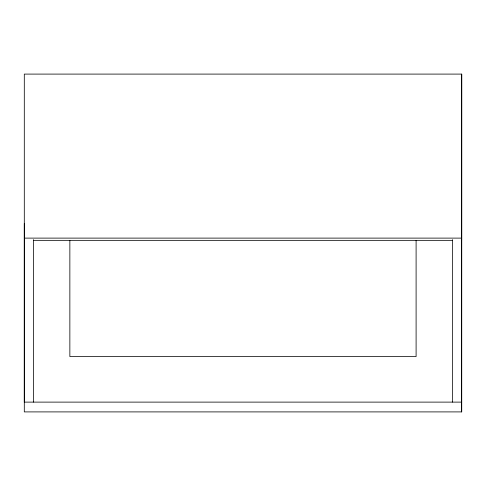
<?xml version="1.0" encoding="UTF-8"?>
<svg xmlns="http://www.w3.org/2000/svg" width="486" height="486" viewBox="0 0 486 486"><rect width="100%" height="100%" fill="white"/><g stroke="black" fill="none" stroke-linecap="round" stroke-linejoin="round"><path stroke-width="0.73" d="M461.664 240.351L461.664 74.097L24.3 74.097L24.3 411.903L461.7 411.903L461.7 74.097L461.664 411.903M24.3 238.11L461.664 238.11M33.413 240.351L452.551 240.351M461.7 402.116L24.3 402.116L24.3 223.621M452.551 239.628L452.551 402.116M416.101 240.388L416.101 356.56L69.856 356.56L69.856 240.388M33.413 239.628L33.413 402.116"/></g></svg>
